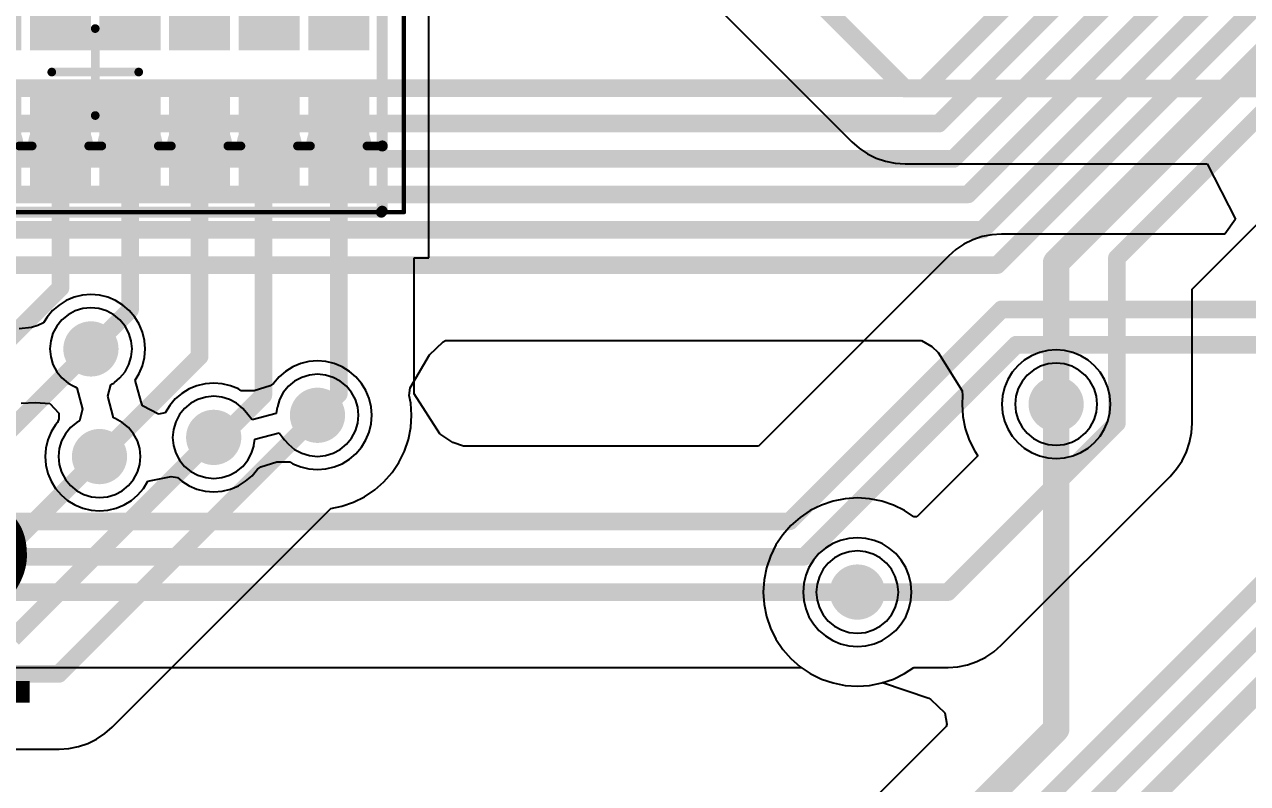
# Model space of a CAD drawing. Header units: millimetres. Extents: x 5.97 to 14.78, y 3.86 to 11.35.
# Drawn here: x 11.038 to 11.592, y 5.973 to 6.317 of the extents above; entities that cross this region are included whole.
import ezdxf

# ---------------------------------------------------------------- set-up
doc = ezdxf.new("R2010")
doc.units = ezdxf.units.MM
doc.header["$MEASUREMENT"] = 0
for name, color, linetype in [('BottomLayer', 5, 'Continuous'), ('Mechanical13', 56, 'Continuous'), ('Mechanical15', 56, 'Continuous'), ('MidLayer1', 16, 'Continuous'), ('MidLayer2', 76, 'Continuous'), ('MultiLayer', 9, 'Continuous'), ('TopLayer', 1, 'Continuous'), ('TopOverlay', 2, 'Continuous'), ('TopPaste', 8, 'Continuous'), ('TopSolder', 216, 'Continuous')]:
    doc.layers.add(name, color=color, linetype=linetype)

# ---------------------------------------------------------------- blocks, each defined once
blk = doc.blocks.new('0603R_8CV_236')
at = {"layer": 'Mechanical13', "const_width": 0.00394}
for points in [[(-0.03346, 0.12992), (0.03346, 0.12992)], [(-0.03346, 0.12992), (-0.03346, 0.12303)], [(0.03346, 0.12992), (0.03346, 0.12303)], [(-0.03346, 0.09744), (-0.03346, 0.09154)], [(0.03346, 0.09744), (0.03346, 0.09154)], [(-0.03346, 0.06594), (-0.03346, 0.06004)], [(0.03346, 0.06594), (0.03346, 0.06004)], [(-0.03346, 0.03445), (-0.03346, 0.02854)], [(0.03346, 0.03445), (0.03346, 0.02854)], [(-0.03346, 0.00295), (-0.03346, -0.00295)], [(0.03346, 0.00295), (0.03346, -0.00295)], [(-0.03346, -0.02854), (-0.03346, -0.03445)], [(0.03346, -0.02854), (0.03346, -0.03445)], [(-0.03346, -0.06004), (-0.03346, -0.06594)], [(0.03346, -0.06004), (0.03346, -0.06594)], [(-0.03346, -0.09154), (-0.03346, -0.09744)], [(0.03346, -0.09154), (0.03346, -0.09744)], [(-0.03346, -0.12303), (-0.03346, -0.12992)], [(0.03346, -0.12303), (0.03346, -0.12992)], [(-0.03346, -0.12992), (0.03346, -0.12992)]]:
    blk.add_lwpolyline(points, dxfattribs=at)
at = {"layer": 'Mechanical13', "const_width": 0.00197}
for points in [[(-0.03445, 0.12992, 1), (-0.03248, 0.12992, 1)], [(-0.03445, 0.12992, 1), (-0.03248, 0.12992, 1)], [(0.03248, 0.12992, 1), (0.03445, 0.12992, 1)], [(0.03248, 0.12992, 1), (0.03445, 0.12992, 1)], [(-0.03445, 0.12303, 1), (-0.03248, 0.12303, 1)], [(-0.03445, 0.12303, 1), (-0.03248, 0.12303, 1)], [(0.03248, 0.12303, 1), (0.03445, 0.12303, 1)], [(0.03248, 0.12303, 1), (0.03445, 0.12303, 1)], [(-0.03445, 0.09744, 1), (-0.03248, 0.09744, 1)], [(-0.03445, 0.09744, 1), (-0.03248, 0.09744, 1)], [(0.03248, 0.09744, 1), (0.03445, 0.09744, 1)], [(0.03248, 0.09744, 1), (0.03445, 0.09744, 1)], [(-0.03445, 0.09154, 1), (-0.03248, 0.09154, 1)], [(-0.03445, 0.09154, 1), (-0.03248, 0.09154, 1)], [(0.03248, 0.09154, 1), (0.03445, 0.09154, 1)], [(0.03248, 0.09154, 1), (0.03445, 0.09154, 1)], [(-0.03445, 0.06594, 1), (-0.03248, 0.06594, 1)], [(-0.03445, 0.06594, 1), (-0.03248, 0.06594, 1)], [(0.03248, 0.06594, 1), (0.03445, 0.06594, 1)], [(0.03248, 0.06594, 1), (0.03445, 0.06594, 1)], [(-0.03445, 0.06004, 1), (-0.03248, 0.06004, 1)], [(-0.03445, 0.06004, 1), (-0.03248, 0.06004, 1)], [(0.03248, 0.06004, 1), (0.03445, 0.06004, 1)], [(0.03248, 0.06004, 1), (0.03445, 0.06004, 1)], [(-0.03445, 0.03445, 1), (-0.03248, 0.03445, 1)], [(-0.03445, 0.03445, 1), (-0.03248, 0.03445, 1)], [(0.03248, 0.03445, 1), (0.03445, 0.03445, 1)], [(0.03248, 0.03445, 1), (0.03445, 0.03445, 1)], [(-0.03445, 0.02854, 1), (-0.03248, 0.02854, 1)], [(-0.03445, 0.02854, 1), (-0.03248, 0.02854, 1)], [(0.03248, 0.02854, 1), (0.03445, 0.02854, 1)], [(0.03248, 0.02854, 1), (0.03445, 0.02854, 1)], [(-0.03445, 0.00295, 1), (-0.03248, 0.00295, 1)], [(-0.03445, 0.00295, 1), (-0.03248, 0.00295, 1)], [(0.03248, 0.00295, 1), (0.03445, 0.00295, 1)], [(0.03248, 0.00295, 1), (0.03445, 0.00295, 1)], [(-0.03445, -0.00295, 1), (-0.03248, -0.00295, 1)], [(-0.03445, -0.00295, 1), (-0.03248, -0.00295, 1)], [(0.03248, -0.00295, 1), (0.03445, -0.00295, 1)], [(0.03248, -0.00295, 1), (0.03445, -0.00295, 1)], [(-0.03445, -0.02854, 1), (-0.03248, -0.02854, 1)], [(-0.03445, -0.02854, 1), (-0.03248, -0.02854, 1)], [(0.03248, -0.02854, 1), (0.03445, -0.02854, 1)], [(0.03248, -0.02854, 1), (0.03445, -0.02854, 1)], [(-0.03445, -0.03445, 1), (-0.03248, -0.03445, 1)], [(-0.03445, -0.03445, 1), (-0.03248, -0.03445, 1)], [(0.03248, -0.03445, 1), (0.03445, -0.03445, 1)], [(0.03248, -0.03445, 1), (0.03445, -0.03445, 1)], [(-0.03445, -0.06004, 1), (-0.03248, -0.06004, 1)], [(-0.03445, -0.06004, 1), (-0.03248, -0.06004, 1)], [(0.03248, -0.06004, 1), (0.03445, -0.06004, 1)], [(0.03248, -0.06004, 1), (0.03445, -0.06004, 1)], [(-0.03445, -0.06594, 1), (-0.03248, -0.06594, 1)], [(-0.03445, -0.06594, 1), (-0.03248, -0.06594, 1)], [(0.03248, -0.06594, 1), (0.03445, -0.06594, 1)], [(0.03248, -0.06594, 1), (0.03445, -0.06594, 1)], [(-0.03445, -0.09154, 1), (-0.03248, -0.09154, 1)], [(-0.03445, -0.09154, 1), (-0.03248, -0.09154, 1)], [(0.03248, -0.09154, 1), (0.03445, -0.09154, 1)], [(0.03248, -0.09154, 1), (0.03445, -0.09154, 1)], [(-0.03445, -0.09744, 1), (-0.03248, -0.09744, 1)], [(-0.03445, -0.09744, 1), (-0.03248, -0.09744, 1)], [(0.03248, -0.09744, 1), (0.03445, -0.09744, 1)], [(0.03248, -0.09744, 1), (0.03445, -0.09744, 1)], [(-0.03445, -0.12303, 1), (-0.03248, -0.12303, 1)], [(-0.03445, -0.12303, 1), (-0.03248, -0.12303, 1)], [(0.03248, -0.12303, 1), (0.03445, -0.12303, 1)], [(0.03248, -0.12303, 1), (0.03445, -0.12303, 1)], [(-0.03445, -0.12992, 1), (-0.03248, -0.12992, 1)], [(-0.03445, -0.12992, 1), (-0.03248, -0.12992, 1)], [(0.03248, -0.12992, 1), (0.03445, -0.12992, 1)], [(0.03248, -0.12992, 1), (0.03445, -0.12992, 1)]]:
    blk.add_lwpolyline(points, format="xyb", close=True, dxfattribs=at)
at = {"layer": 'Mechanical13', "const_width": 0.00394}
for points in [[(-0.03346, 0.12303, -1), (-0.03346, 0.09744)], [(0.03346, 0.09744, -1), (0.03346, 0.12303)], [(-0.03346, 0.09154, -1), (-0.03346, 0.06594)], [(0.03346, 0.06594, -1), (0.03346, 0.09154)], [(-0.03346, 0.06004, -1), (-0.03346, 0.03445)], [(0.03346, 0.03445, -1), (0.03346, 0.06004)], [(-0.03346, 0.02854, -1), (-0.03346, 0.00295)], [(0.03346, 0.00295, -1), (0.03346, 0.02854)], [(-0.03346, -0.00295, -1), (-0.03346, -0.02854)], [(0.03346, -0.02854, -1), (0.03346, -0.00295)], [(-0.03346, -0.03445, -1), (-0.03346, -0.06004)], [(0.03346, -0.06004, -1), (0.03346, -0.03445)], [(-0.03346, -0.06594, -1), (-0.03346, -0.09154)], [(0.03346, -0.09154, -1), (0.03346, -0.06594)], [(-0.03346, -0.09744, -1), (-0.03346, -0.12303)], [(0.03346, -0.12303, -1), (0.03346, -0.09744)]]:
    blk.add_lwpolyline(points, format="xyb", dxfattribs=at)
at = {"layer": 'Mechanical15'}
for points, const_width in [([(-0.06339, 0.13976), (-0.06339, -0.13976)], 0.00197), ([(-0.06339, 0.13976), (0.06339, 0.13976)], 0.00197), ([(0.06339, 0.13976), (0.06339, -0.13976)], 0.00197), ([(0, 0.01969), (0, -0.01969)], 0.00394), ([(-0.01969, 0), (0.01969, 0)], 0.00394), ([(-0.06339, -0.13976), (0.06339, -0.13976)], 0.00197)]:
    blk.add_lwpolyline(points, dxfattribs=dict(at, const_width=const_width))
for points, const_width in [([(-0.06388, 0.13976, 1), (-0.06289, 0.13976, 1)], 0.000984), ([(-0.06388, 0.13976, 1), (-0.06289, 0.13976, 1)], 0.000984), ([(0.06289, 0.13976, 1), (0.06388, 0.13976, 1)], 0.000984), ([(0.06289, 0.13976, 1), (0.06388, 0.13976, 1)], 0.000984), ([(-0.00098, 0.01969, 1), (0.00098, 0.01969, 1)], 0.00197), ([(-0.02067, 0, 1), (-0.0187, 0, 1)], 0.00197), ([(0.0187, 0, 1), (0.02067, 0, 1)], 0.00197), ([(-0.00098, -0.01969, 1), (0.00098, -0.01969, 1)], 0.00197), ([(-0.06388, -0.13976, 1), (-0.06289, -0.13976, 1)], 0.000984), ([(-0.06388, -0.13976, 1), (-0.06289, -0.13976, 1)], 0.000984), ([(0.06289, -0.13976, 1), (0.06388, -0.13976, 1)], 0.000984), ([(0.06289, -0.13976, 1), (0.06388, -0.13976, 1)], 0.000984)]:
    blk.add_lwpolyline(points, format="xyb", close=True, dxfattribs=dict(at, const_width=const_width))
at = {"layer": 'TopLayer'}
for points in [[(-0.0128, 0.09941), (-0.0128, 0.12106), (-0.05413, 0.09941), (-0.05413, 0.12106)], [(0.05413, 0.09941), (0.05413, 0.12106), (0.0128, 0.09941), (0.0128, 0.12106)], [(-0.0128, 0.06791), (-0.0128, 0.08957), (-0.05413, 0.06791), (-0.05413, 0.08957)], [(0.05413, 0.06791), (0.05413, 0.08957), (0.0128, 0.06791), (0.0128, 0.08957)], [(-0.0128, 0.03642), (-0.0128, 0.05807), (-0.05413, 0.03642), (-0.05413, 0.05807)], [(0.05413, 0.03642), (0.05413, 0.05807), (0.0128, 0.03642), (0.0128, 0.05807)], [(-0.0128, 0.00492), (-0.0128, 0.02657), (-0.05413, 0.00492), (-0.05413, 0.02657)], [(0.05413, 0.00492), (0.05413, 0.02657), (0.0128, 0.00492), (0.0128, 0.02657)], [(-0.0128, -0.02657), (-0.0128, -0.00492), (-0.05413, -0.02657), (-0.05413, -0.00492)], [(0.05413, -0.02657), (0.05413, -0.00492), (0.0128, -0.02657), (0.0128, -0.00492)], [(-0.0128, -0.05807), (-0.0128, -0.03642), (-0.05413, -0.05807), (-0.05413, -0.03642)], [(0.05413, -0.05807), (0.05413, -0.03642), (0.0128, -0.05807), (0.0128, -0.03642)], [(-0.0128, -0.08957), (-0.0128, -0.06791), (-0.05413, -0.08957), (-0.05413, -0.06791)], [(0.05413, -0.08957), (0.05413, -0.06791), (0.0128, -0.08957), (0.0128, -0.06791)], [(-0.0128, -0.12106), (-0.0128, -0.09941), (-0.05413, -0.12106), (-0.05413, -0.09941)], [(0.05413, -0.12106), (0.05413, -0.09941), (0.0128, -0.12106), (0.0128, -0.09941)]]:
    blk.add_solid(points, dxfattribs=at)
at = {"layer": 'TopOverlay', "const_width": 0.005}
for points in [[(-0.06299, 0.12992), (-0.06299, -0.12992)], [(-0.06299, 0.12992), (-0.03346, 0.12992)], [(-0.03346, 0.12992), (0.03346, 0.12992)], [(0.03346, 0.12992), (0.06299, 0.12992)], [(0.06299, 0.12992), (0.06339, 0.12953)], [(0.06339, 0.12953), (0.06339, -0.12992)], [(-0.06299, -0.12992), (-0.03346, -0.12992)], [(-0.03346, -0.12992), (0.03346, -0.12992)], [(0.03346, -0.12992), (0.06339, -0.12992)]]:
    blk.add_lwpolyline(points, dxfattribs=at)
at = {"layer": 'TopOverlay', "const_width": 0.0025}
for points in [[(-0.06424, 0.12992, 1), (-0.06174, 0.12992, 1)], [(-0.06424, 0.12992, 1), (-0.06174, 0.12992, 1)], [(-0.03471, 0.12992, 1), (-0.03221, 0.12992, 1)], [(-0.03471, 0.12992, 1), (-0.03221, 0.12992, 1)], [(0.03221, 0.12992, 1), (0.03471, 0.12992, 1)], [(0.03221, 0.12992, 1), (0.03471, 0.12992, 1)], [(0.06174, 0.12992, 1), (0.06424, 0.12992, 1)], [(0.06174, 0.12992, 1), (0.06424, 0.12992, 1)], [(0.06214, 0.12953, 1), (0.06464, 0.12953, 1)], [(0.06214, 0.12953, 1), (0.06464, 0.12953, 1)], [(-0.06424, -0.12992, 1), (-0.06174, -0.12992, 1)], [(-0.06424, -0.12992, 1), (-0.06174, -0.12992, 1)], [(-0.03471, -0.12992, 1), (-0.03221, -0.12992, 1)], [(-0.03471, -0.12992, 1), (-0.03221, -0.12992, 1)], [(0.03221, -0.12992, 1), (0.03471, -0.12992, 1)], [(0.03221, -0.12992, 1), (0.03471, -0.12992, 1)], [(0.06214, -0.12992, 1), (0.06464, -0.12992, 1)], [(0.06214, -0.12992, 1), (0.06464, -0.12992, 1)]]:
    blk.add_lwpolyline(points, format="xyb", close=True, dxfattribs=at)
at = {"layer": 'TopPaste'}
for points in [[(-0.0098, 0.09641), (-0.0098, 0.12406), (-0.05713, 0.09641), (-0.05713, 0.12406)], [(0.05713, 0.09641), (0.05713, 0.12406), (0.0098, 0.09641), (0.0098, 0.12406)], [(-0.0098, 0.06491), (-0.0098, 0.09257), (-0.05713, 0.06491), (-0.05713, 0.09257)], [(0.05713, 0.06491), (0.05713, 0.09257), (0.0098, 0.06491), (0.0098, 0.09257)], [(-0.0098, 0.03342), (-0.0098, 0.06107), (-0.05713, 0.03342), (-0.05713, 0.06107)], [(0.05713, 0.03342), (0.05713, 0.06107), (0.0098, 0.03342), (0.0098, 0.06107)], [(-0.0098, 0.00192), (-0.0098, 0.02957), (-0.05713, 0.00192), (-0.05713, 0.02957)], [(0.05713, 0.00192), (0.05713, 0.02957), (0.0098, 0.00192), (0.0098, 0.02957)], [(-0.0098, -0.02957), (-0.0098, -0.00192), (-0.05713, -0.02957), (-0.05713, -0.00192)], [(0.05713, -0.02957), (0.05713, -0.00192), (0.0098, -0.02957), (0.0098, -0.00192)], [(-0.0098, -0.06107), (-0.0098, -0.03342), (-0.05713, -0.06107), (-0.05713, -0.03342)], [(0.05713, -0.06107), (0.05713, -0.03342), (0.0098, -0.06107), (0.0098, -0.03342)], [(-0.0098, -0.09257), (-0.0098, -0.06491), (-0.05713, -0.09257), (-0.05713, -0.06491)], [(0.05713, -0.09257), (0.05713, -0.06491), (0.0098, -0.09257), (0.0098, -0.06491)], [(-0.0098, -0.12406), (-0.0098, -0.09641), (-0.05713, -0.12406), (-0.05713, -0.09641)], [(0.05713, -0.12406), (0.05713, -0.09641), (0.0098, -0.12406), (0.0098, -0.09641)]]:
    blk.add_solid(points, dxfattribs=at)
at = {"layer": 'TopSolder'}
for points in [[(-0.0103, 0.09691), (-0.0103, 0.12356), (-0.05663, 0.09691), (-0.05663, 0.12356)], [(0.05663, 0.09691), (0.05663, 0.12356), (0.0103, 0.09691), (0.0103, 0.12356)], [(-0.0103, 0.06541), (-0.0103, 0.09207), (-0.05663, 0.06541), (-0.05663, 0.09207)], [(0.05663, 0.06541), (0.05663, 0.09207), (0.0103, 0.06541), (0.0103, 0.09207)], [(-0.0103, 0.03392), (-0.0103, 0.06057), (-0.05663, 0.03392), (-0.05663, 0.06057)], [(0.05663, 0.03392), (0.05663, 0.06057), (0.0103, 0.03392), (0.0103, 0.06057)], [(-0.0103, 0.00242), (-0.0103, 0.02907), (-0.05663, 0.00242), (-0.05663, 0.02907)], [(0.05663, 0.00242), (0.05663, 0.02907), (0.0103, 0.00242), (0.0103, 0.02907)], [(-0.0103, -0.02907), (-0.0103, -0.00242), (-0.05663, -0.02907), (-0.05663, -0.00242)], [(0.05663, -0.02907), (0.05663, -0.00242), (0.0103, -0.02907), (0.0103, -0.00242)], [(-0.0103, -0.06057), (-0.0103, -0.03392), (-0.05663, -0.06057), (-0.05663, -0.03392)], [(0.05663, -0.06057), (0.05663, -0.03392), (0.0103, -0.06057), (0.0103, -0.03392)], [(-0.0103, -0.09207), (-0.0103, -0.06541), (-0.05663, -0.09207), (-0.05663, -0.06541)], [(0.05663, -0.09207), (0.05663, -0.06541), (0.0103, -0.09207), (0.0103, -0.06541)], [(-0.0103, -0.12356), (-0.0103, -0.09691), (-0.05663, -0.12356), (-0.05663, -0.09691)], [(0.05663, -0.12356), (0.05663, -0.09691), (0.0103, -0.12356), (0.0103, -0.09691)]]:
    blk.add_solid(points, dxfattribs=at)

msp = doc.modelspace()

# ---------------------------------------------------------------- linework, layer by layer
at = {"layer": 'BottomLayer'}
for p, q in [((11.56657, 6.19708), (11.61703, 6.24753)), ((11.56657, 6.13644), (11.56657, 6.19708)), ((11.22746, 6.17328), (11.22852, 6.17392)), ((11.22852, 6.17392), (11.444, 6.17392)), ((11.444, 6.17392), (11.44878, 6.17113)), ((11.22135, 6.16736), (11.22746, 6.17328)), ((11.44878, 6.17113), (11.45154, 6.16837)), ((11.45154, 6.16837), (11.46241, 6.15114)), ((11.21255, 6.15241), (11.22135, 6.16736)), ((11.21215, 6.14892), (11.21255, 6.15241)), ((11.21282, 6.14556), (11.21215, 6.14892)), ((11.46241, 6.15114), (11.46267, 6.14892)), ((11.46267, 6.14892), (11.46241, 6.145)), ((11.21319, 6.14), (11.21282, 6.14556)), ((11.46241, 6.145), (11.46277, 6.13944)), ((11.21282, 6.13444), (11.21319, 6.14)), ((11.46277, 6.13944), (11.46386, 6.13398)), ((11.56628, 6.13199), (11.56657, 6.13644)), ((11.21174, 6.12898), (11.21282, 6.13444)), ((11.46386, 6.13398), (11.46565, 6.1287)), ((11.56541, 6.12762), (11.56628, 6.13199)), ((11.20995, 6.1237), (11.21174, 6.12898)), ((11.46565, 6.1287), (11.46811, 6.1237)), ((11.46811, 6.1237), (11.4695, 6.12163)), ((11.56398, 6.1234), (11.56541, 6.12762)), ((11.20439, 6.11407), (11.20748, 6.1187)), ((11.20748, 6.1187), (11.20995, 6.1237)), ((11.4695, 6.12163), (11.44195, 6.09407)), ((11.55953, 6.1157), (11.56201, 6.1194)), ((11.56201, 6.1194), (11.56398, 6.1234)), ((11.20071, 6.10988), (11.20439, 6.11407)), ((11.55659, 6.11234), (11.55953, 6.1157)), ((11.19652, 6.10621), (11.20071, 6.10988)), ((11.48016, 6.03591), (11.55659, 6.11234)), ((11.1869, 6.10065), (11.19189, 6.10311)), ((11.19189, 6.10311), (11.19652, 6.10621)), ((11.40944, 6.10223), (11.40398, 6.10114)), ((11.415, 6.10259), (11.40944, 6.10223)), ((11.42056, 6.10223), (11.415, 6.10259)), ((11.42602, 6.10114), (11.42056, 6.10223)), ((11.07769, 5.99891), (11.17666, 6.09787)), ((11.17666, 6.09787), (11.18162, 6.09886)), ((11.18162, 6.09886), (11.1869, 6.10065)), ((11.3937, 6.09689), (11.38907, 6.09379)), ((11.3987, 6.09935), (11.3937, 6.09689)), ((11.40398, 6.10114), (11.3987, 6.09935)), ((11.4313, 6.09935), (11.42602, 6.10114)), ((11.4363, 6.09689), (11.4313, 6.09935)), ((11.4405, 6.09407), (11.4363, 6.09689)), ((11.38907, 6.09379), (11.38488, 6.09012)), ((11.44195, 6.09407), (11.4405, 6.09407)), ((11.38121, 6.08593), (11.37811, 6.0813)), ((11.38488, 6.09012), (11.38121, 6.08593)), ((11.37811, 6.0813), (11.37565, 6.0763)), ((11.37565, 6.0763), (11.37386, 6.07102)), ((11.37386, 6.07102), (11.37277, 6.06556)), ((11.37277, 6.06556), (11.37241, 6.06)), ((11.37241, 6.06), (11.37277, 6.05444)), ((11.37277, 6.05444), (11.37386, 6.04898)), ((11.37386, 6.04898), (11.37565, 6.0437)), ((11.37565, 6.0437), (11.37811, 6.0387)), ((11.37811, 6.0387), (11.38121, 6.03407)), ((11.4768, 6.03297), (11.48016, 6.03591)), ((11.38121, 6.03407), (11.38488, 6.02988)), ((11.38488, 6.02988), (11.38907, 6.02621)), ((11.4691, 6.02852), (11.4731, 6.03049)), ((11.4731, 6.03049), (11.4768, 6.03297)), ((11.38907, 6.02621), (11.3937, 6.02311)), ((11.4363, 6.02311), (11.4405, 6.02593)), ((11.4405, 6.02593), (11.45606, 6.02593)), ((11.45606, 6.02593), (11.46051, 6.02622)), ((11.46051, 6.02622), (11.46488, 6.02709)), ((11.46488, 6.02709), (11.4691, 6.02852)), ((11.3937, 6.02311), (11.3987, 6.02065)), ((11.3987, 6.02065), (11.40398, 6.01886)), ((11.40398, 6.01886), (11.40944, 6.01777)), ((11.42056, 6.01777), (11.42602, 6.01886)), ((11.42602, 6.01886), (11.4313, 6.02065)), ((11.4313, 6.02065), (11.4363, 6.02311)), ((11.40944, 6.01777), (11.415, 6.01741)), ((11.415, 6.01741), (11.42056, 6.01777)), ((11.07434, 5.99597), (11.07769, 5.99891)), ((11.06241, 5.99009), (11.06664, 5.99152)), ((11.06664, 5.99152), (11.07063, 5.99349)), ((11.07063, 5.99349), (11.07434, 5.99597)), ((10.62101, 5.98893), (11.0536, 5.98893)), ((11.0536, 5.98893), (11.05804, 5.98922)), ((11.05804, 5.98922), (11.06241, 5.99009))]:
    msp.add_line(p, q, dxfattribs=at)
for points, const_width in [([(11.44526, 6.28799), (11.67402, 6.51676)], 0.008), ([(11.45188, 6.27199), (11.69202, 6.51213)], 0.008), ([(11.45851, 6.25599), (11.70802, 6.50551)], 0.008), ([(11.46514, 6.23999), (11.72402, 6.49888)], 0.008), ([(11.47177, 6.22399), (11.74002, 6.49225)], 0.008), ([(11.47839, 6.20799), (11.7654, 6.495)], 0.008), ([(11.505, 6.20915), (11.76135, 6.4655)], 0.012), ([(11.5325, 6.21119), (11.64631, 6.325)], 0.008), ([(10.84933, 6.28799), (11.44526, 6.28799)], 0.008), ([(10.85596, 6.27199), (11.45188, 6.27199)], 0.008), ([(10.86259, 6.25599), (11.45851, 6.25599)], 0.008), ([(10.86921, 6.23999), (11.46514, 6.23999)], 0.008), ([(10.87584, 6.22399), (11.47177, 6.22399)], 0.008), ([(11.505, 6.145), (11.505, 6.20915)], 0.012), ([(11.5325, 6.13644), (11.5325, 6.21119)], 0.008), ([(10.88247, 6.20799), (11.47839, 6.20799)], 0.008), ([(10.96902, 6.071), (11.06805, 6.17003)], 0.008), ([(11.0536, 6.023), (11.1706, 6.14)], 0.008), ([(11.45606, 6.06), (11.5325, 6.13644)], 0.008), ([(11.03262, 6.039), (11.12362, 6.13)], 0.008), ([(11.00562, 6.055), (11.07193, 6.12131)], 0.008), ([(11.415, 6.06), (11.45606, 6.06)], 0.008), ([(10.6069, 6.023), (11.0536, 6.023)], 0.008)]:
    msp.add_lwpolyline(points, dxfattribs=dict(at, const_width=const_width))
for points, const_width in [([(11.44326, 6.28799, 1), (11.44726, 6.28799, 1)], 0.004), ([(11.44326, 6.28799, 1), (11.44726, 6.28799, 1)], 0.004), ([(11.44988, 6.27199, 1), (11.45388, 6.27199, 1)], 0.004), ([(11.44988, 6.27199, 1), (11.45388, 6.27199, 1)], 0.004), ([(11.45651, 6.25599, 1), (11.46051, 6.25599, 1)], 0.004), ([(11.45651, 6.25599, 1), (11.46051, 6.25599, 1)], 0.004), ([(11.46314, 6.23999, 1), (11.46714, 6.23999, 1)], 0.004), ([(11.46314, 6.23999, 1), (11.46714, 6.23999, 1)], 0.004), ([(11.46977, 6.22399, 1), (11.47377, 6.22399, 1)], 0.004), ([(11.46977, 6.22399, 1), (11.47377, 6.22399, 1)], 0.004), ([(11.502, 6.20915, 1), (11.508, 6.20915, 1)], 0.006), ([(11.502, 6.20915, 1), (11.508, 6.20915, 1)], 0.006), ([(11.5305, 6.21119, 1), (11.5345, 6.21119, 1)], 0.004), ([(11.5305, 6.21119, 1), (11.5345, 6.21119, 1)], 0.004), ([(11.47639, 6.20799, 1), (11.48039, 6.20799, 1)], 0.004), ([(11.47639, 6.20799, 1), (11.48039, 6.20799, 1)], 0.004), ([(11.0618, 6.17003, 1), (11.0743, 6.17003, 1)], 0.0125), ([(11.06605, 6.17003, 1), (11.07005, 6.17003, 1)], 0.004), ([(11.49875, 6.145, 1), (11.51125, 6.145, 1)], 0.0125), ([(11.16435, 6.14, 1), (11.17685, 6.14, 1)], 0.0125), ([(11.502, 6.145, 1), (11.508, 6.145, 1)], 0.006), ([(11.11737, 6.13, 1), (11.12987, 6.13, 1)], 0.0125), ([(11.1686, 6.14, 1), (11.1726, 6.14, 1)], 0.004), ([(11.5305, 6.13644, 1), (11.5345, 6.13644, 1)], 0.004), ([(11.5305, 6.13644, 1), (11.5345, 6.13644, 1)], 0.004), ([(11.06568, 6.12131, 1), (11.07818, 6.12131, 1)], 0.0125), ([(11.12162, 6.13, 1), (11.12562, 6.13, 1)], 0.004), ([(11.06993, 6.12131, 1), (11.07393, 6.12131, 1)], 0.004), ([(11.40875, 6.06, 1), (11.42125, 6.06, 1)], 0.0125), ([(11.413, 6.06, 1), (11.417, 6.06, 1)], 0.004), ([(11.45406, 6.06, 1), (11.45806, 6.06, 1)], 0.004), ([(11.45406, 6.06, 1), (11.45806, 6.06, 1)], 0.004), ([(11.0516, 6.023, 1), (11.0556, 6.023, 1)], 0.004), ([(11.0516, 6.023, 1), (11.0556, 6.023, 1)], 0.004)]:
    msp.add_lwpolyline(points, format="xyb", close=True, dxfattribs=dict(at, const_width=const_width))
at = {"layer": 'MidLayer1'}
for p, q in [((11.05772, 6.18549), (11.0549, 6.18318)), ((11.06093, 6.1872), (11.05772, 6.18549)), ((11.06442, 6.18826), (11.06093, 6.1872)), ((11.06805, 6.18862), (11.06442, 6.18826)), ((11.07167, 6.18826), (11.06805, 6.18862)), ((11.07516, 6.1872), (11.07167, 6.18826)), ((11.07838, 6.18549), (11.07516, 6.1872)), ((11.08119, 6.18318), (11.07838, 6.18549)), ((11.05259, 6.18036), (11.05087, 6.17714)), ((11.0549, 6.18318), (11.05259, 6.18036)), ((11.0835, 6.18036), (11.08119, 6.18318)), ((11.08522, 6.17714), (11.0835, 6.18036)), ((11.04982, 6.17366), (11.04946, 6.17003)), ((11.05087, 6.17714), (11.04982, 6.17366)), ((11.08628, 6.17366), (11.08522, 6.17714)), ((11.08664, 6.17003), (11.08628, 6.17366)), ((11.04946, 6.17003), (11.04982, 6.1664)), ((11.08628, 6.1664), (11.08664, 6.17003)), ((11.04982, 6.1664), (11.05087, 6.16292)), ((11.05087, 6.16292), (11.05259, 6.1597)), ((11.0835, 6.1597), (11.08522, 6.16292)), ((11.08522, 6.16292), (11.08628, 6.1664)), ((11.50137, 6.16323), (11.49789, 6.16217)), ((11.505, 6.16359), (11.50137, 6.16323)), ((11.50863, 6.16323), (11.505, 6.16359)), ((11.51211, 6.16217), (11.50863, 6.16323)), ((11.05259, 6.1597), (11.0549, 6.15689)), ((11.08119, 6.15689), (11.0835, 6.1597)), ((11.16348, 6.15717), (11.16027, 6.15546)), ((11.16697, 6.15823), (11.16348, 6.15717)), ((11.1706, 6.15859), (11.16697, 6.15823)), ((11.17422, 6.15823), (11.1706, 6.15859)), ((11.17771, 6.15717), (11.17422, 6.15823)), ((11.18092, 6.15546), (11.17771, 6.15717)), ((11.49186, 6.15814), (11.48954, 6.15533)), ((11.49467, 6.16046), (11.49186, 6.15814)), ((11.49789, 6.16217), (11.49467, 6.16046)), ((11.51533, 6.16046), (11.51211, 6.16217)), ((11.51814, 6.15814), (11.51533, 6.16046)), ((11.52046, 6.15533), (11.51814, 6.15814)), ((11.0549, 6.15689), (11.05772, 6.15457)), ((11.05772, 6.15457), (11.05994, 6.15339)), ((11.05994, 6.15339), (11.06093, 6.15286)), ((11.06093, 6.15286), (11.06171, 6.15243)), ((11.06171, 6.15243), (11.0643, 6.14274)), ((11.07567, 6.1486), (11.07704, 6.1538)), ((11.07704, 6.1538), (11.07731, 6.15401)), ((11.07731, 6.15401), (11.07837, 6.15457)), ((11.07837, 6.15457), (11.07838, 6.15457)), ((11.07838, 6.15457), (11.07873, 6.15487)), ((11.07873, 6.15487), (11.08119, 6.15689)), ((11.15745, 6.15314), (11.15514, 6.15033)), ((11.16027, 6.15546), (11.15745, 6.15314)), ((11.18374, 6.15314), (11.18092, 6.15546)), ((11.18605, 6.15033), (11.18374, 6.15314)), ((11.48783, 6.15211), (11.48677, 6.14863)), ((11.48954, 6.15533), (11.48783, 6.15211)), ((11.52217, 6.15211), (11.52046, 6.15533)), ((11.52323, 6.14863), (11.52217, 6.15211)), ((11.07827, 6.13891), (11.07567, 6.1486)), ((11.11651, 6.14717), (11.11329, 6.14546)), ((11.11999, 6.14823), (11.11651, 6.14717)), ((11.12362, 6.14859), (11.11999, 6.14823)), ((11.12725, 6.14823), (11.12362, 6.14859)), ((11.13073, 6.14717), (11.12725, 6.14823)), ((11.13395, 6.14546), (11.13073, 6.14717)), ((11.15342, 6.14711), (11.15245, 6.1439)), ((11.15514, 6.15033), (11.15342, 6.14711)), ((11.18777, 6.14711), (11.18605, 6.15033)), ((11.18883, 6.14363), (11.18777, 6.14711)), ((11.48677, 6.14863), (11.48641, 6.145)), ((11.52359, 6.145), (11.52323, 6.14863)), ((11.0643, 6.14274), (11.06294, 6.13754)), ((11.10816, 6.14033), (11.10645, 6.13711)), ((11.11047, 6.14314), (11.10816, 6.14033)), ((11.11329, 6.14546), (11.11047, 6.14314)), ((11.13676, 6.14314), (11.13395, 6.14546)), ((11.13847, 6.14106), (11.13676, 6.14314)), ((11.13908, 6.14033), (11.13847, 6.14106)), ((11.14103, 6.138), (11.13908, 6.14033)), ((11.15192, 6.14085), (11.14103, 6.138)), ((11.15236, 6.14362), (11.15192, 6.14085)), ((11.15245, 6.1439), (11.15236, 6.14363)), ((11.15236, 6.14363), (11.15236, 6.14362)), ((11.18919, 6.14), (11.18883, 6.14363)), ((11.48641, 6.145), (11.48677, 6.14137)), ((11.48677, 6.14137), (11.48783, 6.13789)), ((11.52217, 6.13789), (11.52323, 6.14137)), ((11.52323, 6.14137), (11.52359, 6.145)), ((11.06125, 6.13647), (11.05879, 6.13445)), ((11.0616, 6.13676), (11.06125, 6.13647)), ((11.06266, 6.13733), (11.0616, 6.13676)), ((11.0616, 6.13676), (11.0616, 6.13676)), ((11.06294, 6.13754), (11.06266, 6.13733)), ((11.07904, 6.13848), (11.07827, 6.13891)), ((11.08004, 6.13795), (11.07904, 6.13848)), ((11.08226, 6.13676), (11.08004, 6.13795)), ((11.08507, 6.13445), (11.08226, 6.13676)), ((11.10645, 6.13711), (11.10539, 6.13363)), ((11.18777, 6.13289), (11.18883, 6.13637)), ((11.18883, 6.13637), (11.18919, 6.14)), ((11.48783, 6.13789), (11.48954, 6.13467)), ((11.52046, 6.13467), (11.52217, 6.13789)), ((11.05647, 6.13163), (11.05476, 6.12842)), ((11.05879, 6.13445), (11.05647, 6.13163)), ((11.08739, 6.13163), (11.08507, 6.13445)), ((11.0891, 6.12842), (11.08739, 6.13163)), ((11.10539, 6.13363), (11.10503, 6.13)), ((11.10503, 6.13), (11.10539, 6.12637)), ((11.1423, 6.12915), (11.15319, 6.132)), ((11.15319, 6.132), (11.15514, 6.12967)), ((11.15514, 6.12967), (11.15574, 6.12894)), ((11.18374, 6.12686), (11.18605, 6.12967)), ((11.18605, 6.12967), (11.18777, 6.13289)), ((11.48954, 6.13467), (11.49186, 6.13186)), ((11.49186, 6.13186), (11.49467, 6.12954)), ((11.49467, 6.12954), (11.49789, 6.12783)), ((11.51211, 6.12783), (11.51533, 6.12954)), ((11.51533, 6.12954), (11.51814, 6.13186)), ((11.51814, 6.13186), (11.52046, 6.13467)), ((11.0537, 6.12493), (11.05334, 6.12131)), ((11.05476, 6.12842), (11.0537, 6.12493)), ((11.09016, 6.12493), (11.0891, 6.12842)), ((11.09052, 6.12131), (11.09016, 6.12493)), ((11.10539, 6.12637), (11.10645, 6.12289)), ((11.14079, 6.12289), (11.14177, 6.1261)), ((11.14177, 6.1261), (11.14185, 6.12637)), ((11.14185, 6.12638), (11.1423, 6.12915)), ((11.14185, 6.12637), (11.14185, 6.12638)), ((11.15574, 6.12894), (11.15745, 6.12686)), ((11.15745, 6.12686), (11.16027, 6.12454)), ((11.16027, 6.12454), (11.16348, 6.12283)), ((11.17771, 6.12283), (11.18092, 6.12454)), ((11.18092, 6.12454), (11.18374, 6.12686)), ((11.49789, 6.12783), (11.50137, 6.12677)), ((11.50137, 6.12677), (11.505, 6.12641)), ((11.505, 6.12641), (11.50863, 6.12677)), ((11.50863, 6.12677), (11.51211, 6.12783)), ((11.05334, 6.12131), (11.0537, 6.11768)), ((11.09016, 6.11768), (11.09052, 6.12131)), ((11.10645, 6.12289), (11.10816, 6.11967)), ((11.10816, 6.11967), (11.11047, 6.11686)), ((11.13676, 6.11686), (11.13908, 6.11967)), ((11.13908, 6.11967), (11.14079, 6.12289)), ((11.16348, 6.12283), (11.16697, 6.12177)), ((11.16697, 6.12177), (11.1706, 6.12141)), ((11.1706, 6.12141), (11.17422, 6.12177)), ((11.17422, 6.12177), (11.17771, 6.12283)), ((11.0537, 6.11768), (11.05476, 6.11419)), ((11.05476, 6.11419), (11.05647, 6.11098)), ((11.08739, 6.11098), (11.0891, 6.11419)), ((11.0891, 6.11419), (11.09016, 6.11768)), ((11.11047, 6.11686), (11.11329, 6.11454)), ((11.11329, 6.11454), (11.11651, 6.11283)), ((11.11651, 6.11283), (11.11999, 6.11177)), ((11.12725, 6.11177), (11.13073, 6.11283)), ((11.13073, 6.11283), (11.13395, 6.11454)), ((11.13395, 6.11454), (11.13676, 6.11686)), ((11.05647, 6.11098), (11.05879, 6.10816)), ((11.05879, 6.10816), (11.0616, 6.10585)), ((11.08226, 6.10585), (11.08507, 6.10816)), ((11.08507, 6.10816), (11.08739, 6.11098)), ((11.11999, 6.11177), (11.12362, 6.11141)), ((11.12362, 6.11141), (11.12725, 6.11177)), ((11.0616, 6.10585), (11.06482, 6.10413)), ((11.06482, 6.10413), (11.0683, 6.10307)), ((11.0683, 6.10307), (11.07193, 6.10272)), ((11.07193, 6.10272), (11.07556, 6.10307)), ((11.07556, 6.10307), (11.07904, 6.10413)), ((11.07904, 6.10413), (11.08226, 6.10585)), ((11.40467, 6.07546), (11.40186, 6.07314)), ((11.40789, 6.07717), (11.40467, 6.07546)), ((11.41137, 6.07823), (11.40789, 6.07717)), ((11.415, 6.07859), (11.41137, 6.07823)), ((11.41863, 6.07823), (11.415, 6.07859)), ((11.42211, 6.07717), (11.41863, 6.07823)), ((11.42533, 6.07546), (11.42211, 6.07717)), ((11.42814, 6.07314), (11.42533, 6.07546)), ((11.39954, 6.07033), (11.39783, 6.06711)), ((11.40186, 6.07314), (11.39954, 6.07033)), ((11.43046, 6.07033), (11.42814, 6.07314)), ((11.43217, 6.06711), (11.43046, 6.07033)), ((11.39677, 6.06363), (11.39641, 6.06)), ((11.39783, 6.06711), (11.39677, 6.06363)), ((11.43323, 6.06363), (11.43217, 6.06711)), ((11.43359, 6.06), (11.43323, 6.06363)), ((11.39641, 6.06), (11.39677, 6.05637)), ((11.43323, 6.05637), (11.43359, 6.06)), ((11.39677, 6.05637), (11.39783, 6.05289)), ((11.39783, 6.05289), (11.39954, 6.04967)), ((11.43046, 6.04967), (11.43217, 6.05289)), ((11.43217, 6.05289), (11.43323, 6.05637)), ((11.39954, 6.04967), (11.40186, 6.04686)), ((11.40186, 6.04686), (11.40467, 6.04454)), ((11.42533, 6.04454), (11.42814, 6.04686)), ((11.42814, 6.04686), (11.43046, 6.04967)), ((11.40467, 6.04454), (11.40789, 6.04283)), ((11.40789, 6.04283), (11.41137, 6.04177)), ((11.41137, 6.04177), (11.415, 6.04141)), ((11.415, 6.04141), (11.41863, 6.04177)), ((11.41863, 6.04177), (11.42211, 6.04283)), ((11.42211, 6.04283), (11.42533, 6.04454))]:
    msp.add_line(p, q, dxfattribs=at)
at = {"layer": 'MidLayer1', "const_width": 0.0125}
for points in [[(11.0618, 6.17003, 1), (11.0743, 6.17003, 1)], [(11.49875, 6.145, 1), (11.51125, 6.145, 1)], [(11.16435, 6.14, 1), (11.17685, 6.14, 1)], [(11.11737, 6.13, 1), (11.12987, 6.13, 1)], [(11.06568, 6.12131, 1), (11.07818, 6.12131, 1)], [(11.40875, 6.06, 1), (11.42125, 6.06, 1)]]:
    msp.add_lwpolyline(points, format="xyb", close=True, dxfattribs=at)
at = {"layer": 'MidLayer2'}
for p, q in [((11.05689, 6.19193), (11.0536, 6.18991)), ((11.06045, 6.1934), (11.05689, 6.19193)), ((11.0642, 6.1943), (11.06045, 6.1934)), ((11.06805, 6.19461), (11.0642, 6.1943)), ((11.07189, 6.1943), (11.06805, 6.19461)), ((11.07564, 6.1934), (11.07189, 6.1943)), ((11.07921, 6.19193), (11.07564, 6.1934)), ((11.08249, 6.18991), (11.07921, 6.19193)), ((11.05067, 6.18741), (11.04817, 6.18448)), ((11.0536, 6.18991), (11.05067, 6.18741)), ((11.08543, 6.18741), (11.08249, 6.18991)), ((11.08793, 6.18448), (11.08543, 6.18741)), ((11.04118, 6.1798), (11.03553, 6.17908)), ((11.04401, 6.18059), (11.04118, 6.1798)), ((11.04652, 6.18183), (11.04401, 6.18059)), ((11.04657, 6.18186), (11.04652, 6.18183)), ((11.04817, 6.18448), (11.04657, 6.18186)), ((11.08995, 6.18119), (11.08793, 6.18448)), ((11.09142, 6.17762), (11.08995, 6.18119)), ((11.09232, 6.17387), (11.09142, 6.17762)), ((11.09262, 6.17003), (11.09232, 6.17387)), ((11.09232, 6.16619), (11.09262, 6.17003)), ((11.49741, 6.16837), (11.49384, 6.1669)), ((11.50116, 6.16927), (11.49741, 6.16837)), ((11.505, 6.16958), (11.50116, 6.16927)), ((11.50884, 6.16927), (11.505, 6.16958)), ((11.51259, 6.16837), (11.50884, 6.16927)), ((11.51616, 6.1669), (11.51259, 6.16837)), ((11.09142, 6.16244), (11.09232, 6.16619)), ((11.163, 6.16337), (11.15944, 6.1619)), ((11.16675, 6.16427), (11.163, 6.16337)), ((11.1706, 6.16458), (11.16675, 6.16427)), ((11.17444, 6.16427), (11.1706, 6.16458)), ((11.17819, 6.16337), (11.17444, 6.16427)), ((11.18175, 6.1619), (11.17819, 6.16337)), ((11.49055, 6.16488), (11.48762, 6.16238)), ((11.49384, 6.1669), (11.49055, 6.16488)), ((11.51945, 6.16488), (11.51616, 6.1669)), ((11.52238, 6.16238), (11.51945, 6.16488)), ((11.08811, 6.15588), (11.08995, 6.15887)), ((11.08995, 6.15887), (11.09142, 6.16244)), ((11.15322, 6.15738), (11.15071, 6.15445)), ((11.15615, 6.15988), (11.15322, 6.15738)), ((11.15944, 6.1619), (11.15615, 6.15988)), ((11.18504, 6.15988), (11.18175, 6.1619)), ((11.18797, 6.15738), (11.18504, 6.15988)), ((11.19048, 6.15445), (11.18797, 6.15738)), ((11.48512, 6.15945), (11.4831, 6.15616)), ((11.48762, 6.16238), (11.48512, 6.15945)), ((11.52488, 6.15945), (11.52238, 6.16238)), ((11.5269, 6.15616), (11.52488, 6.15945)), ((11.09082, 6.14616), (11.08811, 6.15588)), ((11.11246, 6.1519), (11.10917, 6.14988)), ((11.11603, 6.15337), (11.11246, 6.1519)), ((11.11978, 6.15427), (11.11603, 6.15337)), ((11.12362, 6.15458), (11.11978, 6.15427)), ((11.12746, 6.15427), (11.12362, 6.15458)), ((11.13121, 6.15337), (11.12746, 6.15427)), ((11.13478, 6.1519), (11.13121, 6.15337)), ((11.13607, 6.1511), (11.13478, 6.1519)), ((11.1492, 6.15334), (11.14201, 6.15111)), ((11.15071, 6.15445), (11.1492, 6.15334)), ((11.19249, 6.15116), (11.19048, 6.15445)), ((11.48163, 6.15259), (11.48073, 6.14884)), ((11.4831, 6.15616), (11.48163, 6.15259)), ((11.52837, 6.15259), (11.5269, 6.15616)), ((11.52927, 6.14884), (11.52837, 6.15259)), ((11.09139, 6.14432), (11.09082, 6.14616)), ((11.10624, 6.14738), (11.10374, 6.14445)), ((11.10917, 6.14988), (11.10624, 6.14738)), ((11.1362, 6.15106), (11.13607, 6.1511)), ((11.14201, 6.15111), (11.1362, 6.15106)), ((11.19397, 6.14759), (11.19249, 6.15116)), ((11.19487, 6.14384), (11.19397, 6.14759)), ((11.48073, 6.14884), (11.48042, 6.145)), ((11.52958, 6.145), (11.52927, 6.14884)), ((11.03651, 6.14542), (11.04301, 6.14574)), ((11.04301, 6.14574), (11.0494, 6.14531)), ((11.0494, 6.14531), (11.05352, 6.14092)), ((11.05352, 6.14092), (11.0535, 6.13843)), ((11.09867, 6.14054), (11.09139, 6.14432)), ((11.10169, 6.14114), (11.09867, 6.14054)), ((11.10172, 6.14116), (11.10169, 6.14114)), ((11.10374, 6.14445), (11.10172, 6.14116)), ((11.19517, 6.14), (11.19487, 6.14384)), ((11.48042, 6.145), (11.48073, 6.14116)), ((11.48073, 6.14116), (11.48163, 6.13741)), ((11.52837, 6.13741), (11.52927, 6.14116)), ((11.52927, 6.14116), (11.52958, 6.145)), ((11.05205, 6.13575), (11.05003, 6.13246)), ((11.05293, 6.13678), (11.05205, 6.13575)), ((11.0535, 6.13843), (11.05293, 6.13678)), ((11.19397, 6.13241), (11.19487, 6.13616)), ((11.19487, 6.13616), (11.19517, 6.14)), ((11.48163, 6.13741), (11.4831, 6.13384)), ((11.5269, 6.13384), (11.52837, 6.13741)), ((11.05003, 6.13246), (11.04856, 6.1289)), ((11.19249, 6.12884), (11.19397, 6.13241)), ((11.4831, 6.13384), (11.48512, 6.13055)), ((11.48512, 6.13055), (11.48762, 6.12762)), ((11.52238, 6.12762), (11.52488, 6.13055)), ((11.52488, 6.13055), (11.5269, 6.13384)), ((11.04766, 6.12515), (11.04735, 6.12131)), ((11.04856, 6.1289), (11.04766, 6.12515)), ((11.18797, 6.12262), (11.19048, 6.12555)), ((11.19048, 6.12555), (11.19249, 6.12884)), ((11.48762, 6.12762), (11.49055, 6.12512)), ((11.49055, 6.12512), (11.49384, 6.1231)), ((11.51616, 6.1231), (11.51945, 6.12512)), ((11.51945, 6.12512), (11.52238, 6.12762)), ((11.04735, 6.12131), (11.04766, 6.11746)), ((11.14502, 6.11666), (11.15221, 6.11889)), ((11.15221, 6.11889), (11.15802, 6.11894)), ((11.15802, 6.11894), (11.15815, 6.1189)), ((11.15815, 6.1189), (11.15944, 6.1181)), ((11.18175, 6.1181), (11.18504, 6.12012)), ((11.18504, 6.12012), (11.18797, 6.12262)), ((11.49384, 6.1231), (11.49741, 6.12163)), ((11.49741, 6.12163), (11.50116, 6.12073)), ((11.50116, 6.12073), (11.505, 6.12042)), ((11.505, 6.12042), (11.50884, 6.12073)), ((11.50884, 6.12073), (11.51259, 6.12163)), ((11.51259, 6.12163), (11.51616, 6.1231)), ((11.04766, 6.11746), (11.04856, 6.11371)), ((11.04856, 6.11371), (11.05003, 6.11015)), ((11.141, 6.11262), (11.1435, 6.11555)), ((11.1435, 6.11555), (11.14502, 6.11666)), ((11.15944, 6.1181), (11.163, 6.11663)), ((11.163, 6.11663), (11.16675, 6.11573)), ((11.16675, 6.11573), (11.1706, 6.11542)), ((11.1706, 6.11542), (11.17444, 6.11573)), ((11.17444, 6.11573), (11.17819, 6.11663)), ((11.17819, 6.11663), (11.18175, 6.1181)), ((11.05003, 6.11015), (11.05205, 6.10686)), ((11.09181, 6.10686), (11.09383, 6.11015)), ((11.09383, 6.11015), (11.09386, 6.11017)), ((11.09386, 6.11017), (11.10441, 6.11226)), ((11.10441, 6.11226), (11.10719, 6.11181)), ((11.10719, 6.11181), (11.10917, 6.11012)), ((11.10917, 6.11012), (11.11246, 6.1081)), ((11.11246, 6.1081), (11.11603, 6.10663)), ((11.13121, 6.10663), (11.13478, 6.1081)), ((11.13478, 6.1081), (11.13806, 6.11012)), ((11.13806, 6.11012), (11.141, 6.11262)), ((11.05205, 6.10686), (11.05455, 6.10393)), ((11.05455, 6.10393), (11.05748, 6.10142)), ((11.08638, 6.10142), (11.08931, 6.10393)), ((11.08931, 6.10393), (11.09181, 6.10686)), ((11.11603, 6.10663), (11.11978, 6.10573)), ((11.11978, 6.10573), (11.12362, 6.10542)), ((11.12362, 6.10542), (11.12746, 6.10573)), ((11.12746, 6.10573), (11.13121, 6.10663)), ((11.05748, 6.10142), (11.06077, 6.09941)), ((11.06077, 6.09941), (11.06434, 6.09793)), ((11.06434, 6.09793), (11.06809, 6.09703)), ((11.06809, 6.09703), (11.07193, 6.09673)), ((11.07193, 6.09673), (11.07577, 6.09703)), ((11.07577, 6.09703), (11.07952, 6.09793)), ((11.07952, 6.09793), (11.08309, 6.09941)), ((11.08309, 6.09941), (11.08638, 6.10142)), ((11.40055, 6.07988), (11.39762, 6.07738)), ((11.40384, 6.0819), (11.40055, 6.07988)), ((11.40741, 6.08337), (11.40384, 6.0819)), ((11.41116, 6.08427), (11.40741, 6.08337)), ((11.415, 6.08458), (11.41116, 6.08427)), ((11.41884, 6.08427), (11.415, 6.08458)), ((11.42259, 6.08337), (11.41884, 6.08427)), ((11.42616, 6.0819), (11.42259, 6.08337)), ((11.42945, 6.07988), (11.42616, 6.0819)), ((11.43238, 6.07738), (11.42945, 6.07988)), ((11.39512, 6.07445), (11.3931, 6.07116)), ((11.39762, 6.07738), (11.39512, 6.07445)), ((11.43488, 6.07445), (11.43238, 6.07738)), ((11.4369, 6.07116), (11.43488, 6.07445)), ((11.3931, 6.07116), (11.39163, 6.06759)), ((11.43837, 6.06759), (11.4369, 6.07116)), ((11.39073, 6.06384), (11.39042, 6.06)), ((11.39163, 6.06759), (11.39073, 6.06384)), ((11.43927, 6.06384), (11.43837, 6.06759)), ((11.43958, 6.06), (11.43927, 6.06384)), ((11.39042, 6.06), (11.39073, 6.05616)), ((11.43927, 6.05616), (11.43958, 6.06)), ((11.39073, 6.05616), (11.39163, 6.05241)), ((11.39163, 6.05241), (11.3931, 6.04884)), ((11.4369, 6.04884), (11.43837, 6.05241)), ((11.43837, 6.05241), (11.43927, 6.05616)), ((11.3931, 6.04884), (11.39512, 6.04555)), ((11.43488, 6.04555), (11.4369, 6.04884)), ((11.39512, 6.04555), (11.39762, 6.04262)), ((11.39762, 6.04262), (11.40055, 6.04012)), ((11.42945, 6.04012), (11.43238, 6.04262)), ((11.43238, 6.04262), (11.43488, 6.04555)), ((11.40055, 6.04012), (11.40384, 6.0381)), ((11.40384, 6.0381), (11.40741, 6.03663)), ((11.40741, 6.03663), (11.41116, 6.03573)), ((11.41116, 6.03573), (11.415, 6.03542)), ((11.415, 6.03542), (11.41884, 6.03573)), ((11.41884, 6.03573), (11.42259, 6.03663)), ((11.42259, 6.03663), (11.42616, 6.0381)), ((11.42616, 6.0381), (11.42945, 6.04012))]:
    msp.add_line(p, q, dxfattribs=at)
at = {"layer": 'MidLayer2', "const_width": 0.0125}
for points in [[(11.0618, 6.17003, 1), (11.0743, 6.17003, 1)], [(11.49875, 6.145, 1), (11.51125, 6.145, 1)], [(11.16435, 6.14, 1), (11.17685, 6.14, 1)], [(11.11737, 6.13, 1), (11.12987, 6.13, 1)], [(11.06568, 6.12131, 1), (11.07818, 6.12131, 1)], [(11.40875, 6.06, 1), (11.42125, 6.06, 1)]]:
    msp.add_lwpolyline(points, format="xyb", close=True, dxfattribs=at)
at = {"layer": 'MultiLayer', "const_width": 0.0125}
for points in [[(11.0618, 6.17003, 1), (11.0743, 6.17003, 1)], [(11.49875, 6.145, 1), (11.51125, 6.145, 1)], [(11.16435, 6.14, 1), (11.17685, 6.14, 1)], [(11.11737, 6.13, 1), (11.12987, 6.13, 1)], [(11.06568, 6.12131, 1), (11.07818, 6.12131, 1)], [(11.40875, 6.06, 1), (11.42125, 6.06, 1)]]:
    msp.add_lwpolyline(points, format="xyb", close=True, dxfattribs=at)
at = {"layer": 'TopLayer'}
for p, q in [((11.26482, 6.41148), (11.41253, 6.26377)), ((11.22106, 6.27813), (11.22106, 6.37264)), ((11.22106, 6.2112), (11.22106, 6.27813)), ((11.41253, 6.26377), (11.41588, 6.26083)), ((11.41588, 6.26083), (11.41959, 6.25836)), ((11.41959, 6.25836), (11.42358, 6.25639)), ((11.42358, 6.25639), (11.4278, 6.25495)), ((11.4278, 6.25495), (11.43217, 6.25408)), ((11.43217, 6.25408), (11.43662, 6.25379)), ((11.43662, 6.25379), (11.57335, 6.25379)), ((11.57335, 6.25379), (11.58624, 6.22879)), ((11.58624, 6.22879), (11.58142, 6.22201)), ((11.46727, 6.21942), (11.46328, 6.21745)), ((11.47149, 6.22085), (11.46727, 6.21942)), ((11.47586, 6.22172), (11.47149, 6.22085)), ((11.48031, 6.22201), (11.47586, 6.22172)), ((11.58142, 6.22201), (11.48031, 6.22201)), ((11.45957, 6.21497), (11.45622, 6.21203)), ((11.46328, 6.21745), (11.45957, 6.21497)), ((11.21431, 6.14964), (11.21431, 6.2112)), ((11.21431, 6.2112), (11.22106, 6.2112)), ((11.45622, 6.21203), (11.37026, 6.12607)), ((11.22595, 6.13164), (11.21431, 6.14964)), ((11.23191, 6.12774), (11.22595, 6.13164)), ((11.23665, 6.12607), (11.23191, 6.12774)), ((11.37026, 6.12607), (11.23665, 6.12607)), ((10.99006, 6.02593), (11.3895, 6.02593)), ((11.3895, 6.02593), (11.3937, 6.02311)), ((11.3937, 6.02311), (11.3987, 6.02065)), ((11.3987, 6.02065), (11.40398, 6.01886)), ((11.40398, 6.01886), (11.40944, 6.01777)), ((11.42056, 6.01777), (11.42602, 6.01886)), ((11.42602, 6.01886), (11.42646, 6.01901)), ((11.42646, 6.01901), (11.44737, 6.01191)), ((11.40944, 6.01777), (11.415, 6.01741)), ((11.415, 6.01741), (11.42056, 6.01777)), ((11.44737, 6.01191), (11.44834, 6.01137)), ((11.44834, 6.01137), (11.4546, 6.00528)), ((11.4546, 6.00528), (11.45558, 6.00022)), ((11.45521, 5.9992), (11.10122, 5.64521)), ((11.45558, 6.00022), (11.45521, 5.9992))]:
    msp.add_line(p, q, dxfattribs=at)
for points, const_width in [([(11.28449, 6.44), (11.43662, 6.28787)], 0.008), ([(11.43662, 6.28787), (11.67032, 6.28787)], 0.008), ([(11.13257, 5.59832), (11.817, 6.28274)], 0.008), ([(11.1392, 5.58232), (11.833, 6.27612)], 0.008), ([(11.32592, 5.745), (11.85, 6.26908)], 0.01), ([(11.05425, 6.1976), (11.05425, 6.26187)], 0.008), ([(11.08575, 6.18773), (11.08575, 6.26187)], 0.008), ([(11.11724, 6.16662), (11.11724, 6.26187)], 0.008), ([(11.1461, 6.25923), (11.14874, 6.26187)], 0.008), ([(11.1461, 6.14904), (11.1461, 6.25923)], 0.008), ([(11.18024, 6.14964), (11.18024, 6.26187)], 0.008), ([(11.01724, 6.16058), (11.05425, 6.1976)], 0.008), ([(11.06805, 6.17003), (11.08575, 6.18773)], 0.008), ([(11.38437, 6.092), (11.48031, 6.18794)], 0.008), ([(11.48031, 6.18794), (11.61031, 6.18794)], 0.008), ([(11.391, 6.076), (11.48694, 6.17194)], 0.008), ([(11.48694, 6.17194), (11.61694, 6.17194)], 0.008), ([(11.07193, 6.12131), (11.11724, 6.16662)], 0.008), ([(11.12362, 6.12656), (11.1461, 6.14904)], 0.008), ([(11.1706, 6.14), (11.18024, 6.14964)], 0.008), ([(11.505, 5.99797), (11.505, 6.145)], 0.012), ([(11.12362, 6.12656), (11.12362, 6.13)], 0.008), ([(10.65114, 6.092), (11.38437, 6.092)], 0.008), ([(10.64451, 6.076), (11.391, 6.076)], 0.008), ([(10.63788, 6.06), (11.415, 6.06)], 0.008), ([(11.11616, 5.60913), (11.505, 5.99797)], 0.012)]:
    msp.add_lwpolyline(points, dxfattribs=dict(at, const_width=const_width))
for points, const_width in [([(11.43462, 6.28787, 1), (11.43862, 6.28787, 1)], 0.004), ([(11.43462, 6.28787, 1), (11.43862, 6.28787, 1)], 0.004), ([(11.05225, 6.26187, 1), (11.05625, 6.26187, 1)], 0.004), ([(11.08375, 6.26187, 1), (11.08775, 6.26187, 1)], 0.004), ([(11.11524, 6.26187, 1), (11.11924, 6.26187, 1)], 0.004), ([(11.1441, 6.25923, 1), (11.1481, 6.25923, 1)], 0.004), ([(11.1441, 6.25923, 1), (11.1481, 6.25923, 1)], 0.004), ([(11.14674, 6.26187, 1), (11.15074, 6.26187, 1)], 0.004), ([(11.17824, 6.26187, 1), (11.18224, 6.26187, 1)], 0.004), ([(11.05225, 6.1976, 1), (11.05625, 6.1976, 1)], 0.004), ([(11.05225, 6.1976, 1), (11.05625, 6.1976, 1)], 0.004), ([(11.08375, 6.18773, 1), (11.08775, 6.18773, 1)], 0.004), ([(11.08375, 6.18773, 1), (11.08775, 6.18773, 1)], 0.004), ([(11.47831, 6.18794, 1), (11.48231, 6.18794, 1)], 0.004), ([(11.47831, 6.18794, 1), (11.48231, 6.18794, 1)], 0.004), ([(11.0618, 6.17003, 1), (11.0743, 6.17003, 1)], 0.0125), ([(11.06605, 6.17003, 1), (11.07005, 6.17003, 1)], 0.004), ([(11.48494, 6.17194, 1), (11.48894, 6.17194, 1)], 0.004), ([(11.48494, 6.17194, 1), (11.48894, 6.17194, 1)], 0.004), ([(11.11524, 6.16662, 1), (11.11924, 6.16662, 1)], 0.004), ([(11.11524, 6.16662, 1), (11.11924, 6.16662, 1)], 0.004), ([(11.49875, 6.145, 1), (11.51125, 6.145, 1)], 0.0125), ([(11.1441, 6.14904, 1), (11.1481, 6.14904, 1)], 0.004), ([(11.1441, 6.14904, 1), (11.1481, 6.14904, 1)], 0.004), ([(11.16435, 6.14, 1), (11.17685, 6.14, 1)], 0.0125), ([(11.17824, 6.14964, 1), (11.18224, 6.14964, 1)], 0.004), ([(11.17824, 6.14964, 1), (11.18224, 6.14964, 1)], 0.004), ([(11.502, 6.145, 1), (11.508, 6.145, 1)], 0.006), ([(11.11737, 6.13, 1), (11.12987, 6.13, 1)], 0.0125), ([(11.1686, 6.14, 1), (11.1726, 6.14, 1)], 0.004), ([(11.06568, 6.12131, 1), (11.07818, 6.12131, 1)], 0.0125), ([(11.12162, 6.13, 1), (11.12562, 6.13, 1)], 0.004), ([(11.12162, 6.12656, 1), (11.12562, 6.12656, 1)], 0.004), ([(11.12162, 6.12656, 1), (11.12562, 6.12656, 1)], 0.004), ([(11.06993, 6.12131, 1), (11.07393, 6.12131, 1)], 0.004), ([(11.38237, 6.092, 1), (11.38637, 6.092, 1)], 0.004), ([(11.38237, 6.092, 1), (11.38637, 6.092, 1)], 0.004), ([(11.389, 6.076, 1), (11.393, 6.076, 1)], 0.004), ([(11.389, 6.076, 1), (11.393, 6.076, 1)], 0.004), ([(11.40875, 6.06, 1), (11.42125, 6.06, 1)], 0.0125), ([(11.413, 6.06, 1), (11.417, 6.06, 1)], 0.004), ([(11.502, 5.99797, 1), (11.508, 5.99797, 1)], 0.006), ([(11.502, 5.99797, 1), (11.508, 5.99797, 1)], 0.006)]:
    msp.add_lwpolyline(points, format="xyb", close=True, dxfattribs=dict(at, const_width=const_width))

# ---------------------------------------------------------------- block references
at = {"rotation": 270}
msp.add_blockref('0603R_8CV_236', (11.07, 6.29534), dxfattribs=at)

# ---------------------------------------------------------------- texts
at = {"layer": 'TopOverlay'}
msp.add_text('HALL 2', height=0.09, dxfattribs=at).set_placement((10.645, 6.01))

doc.saveas('drawing.dxf')
